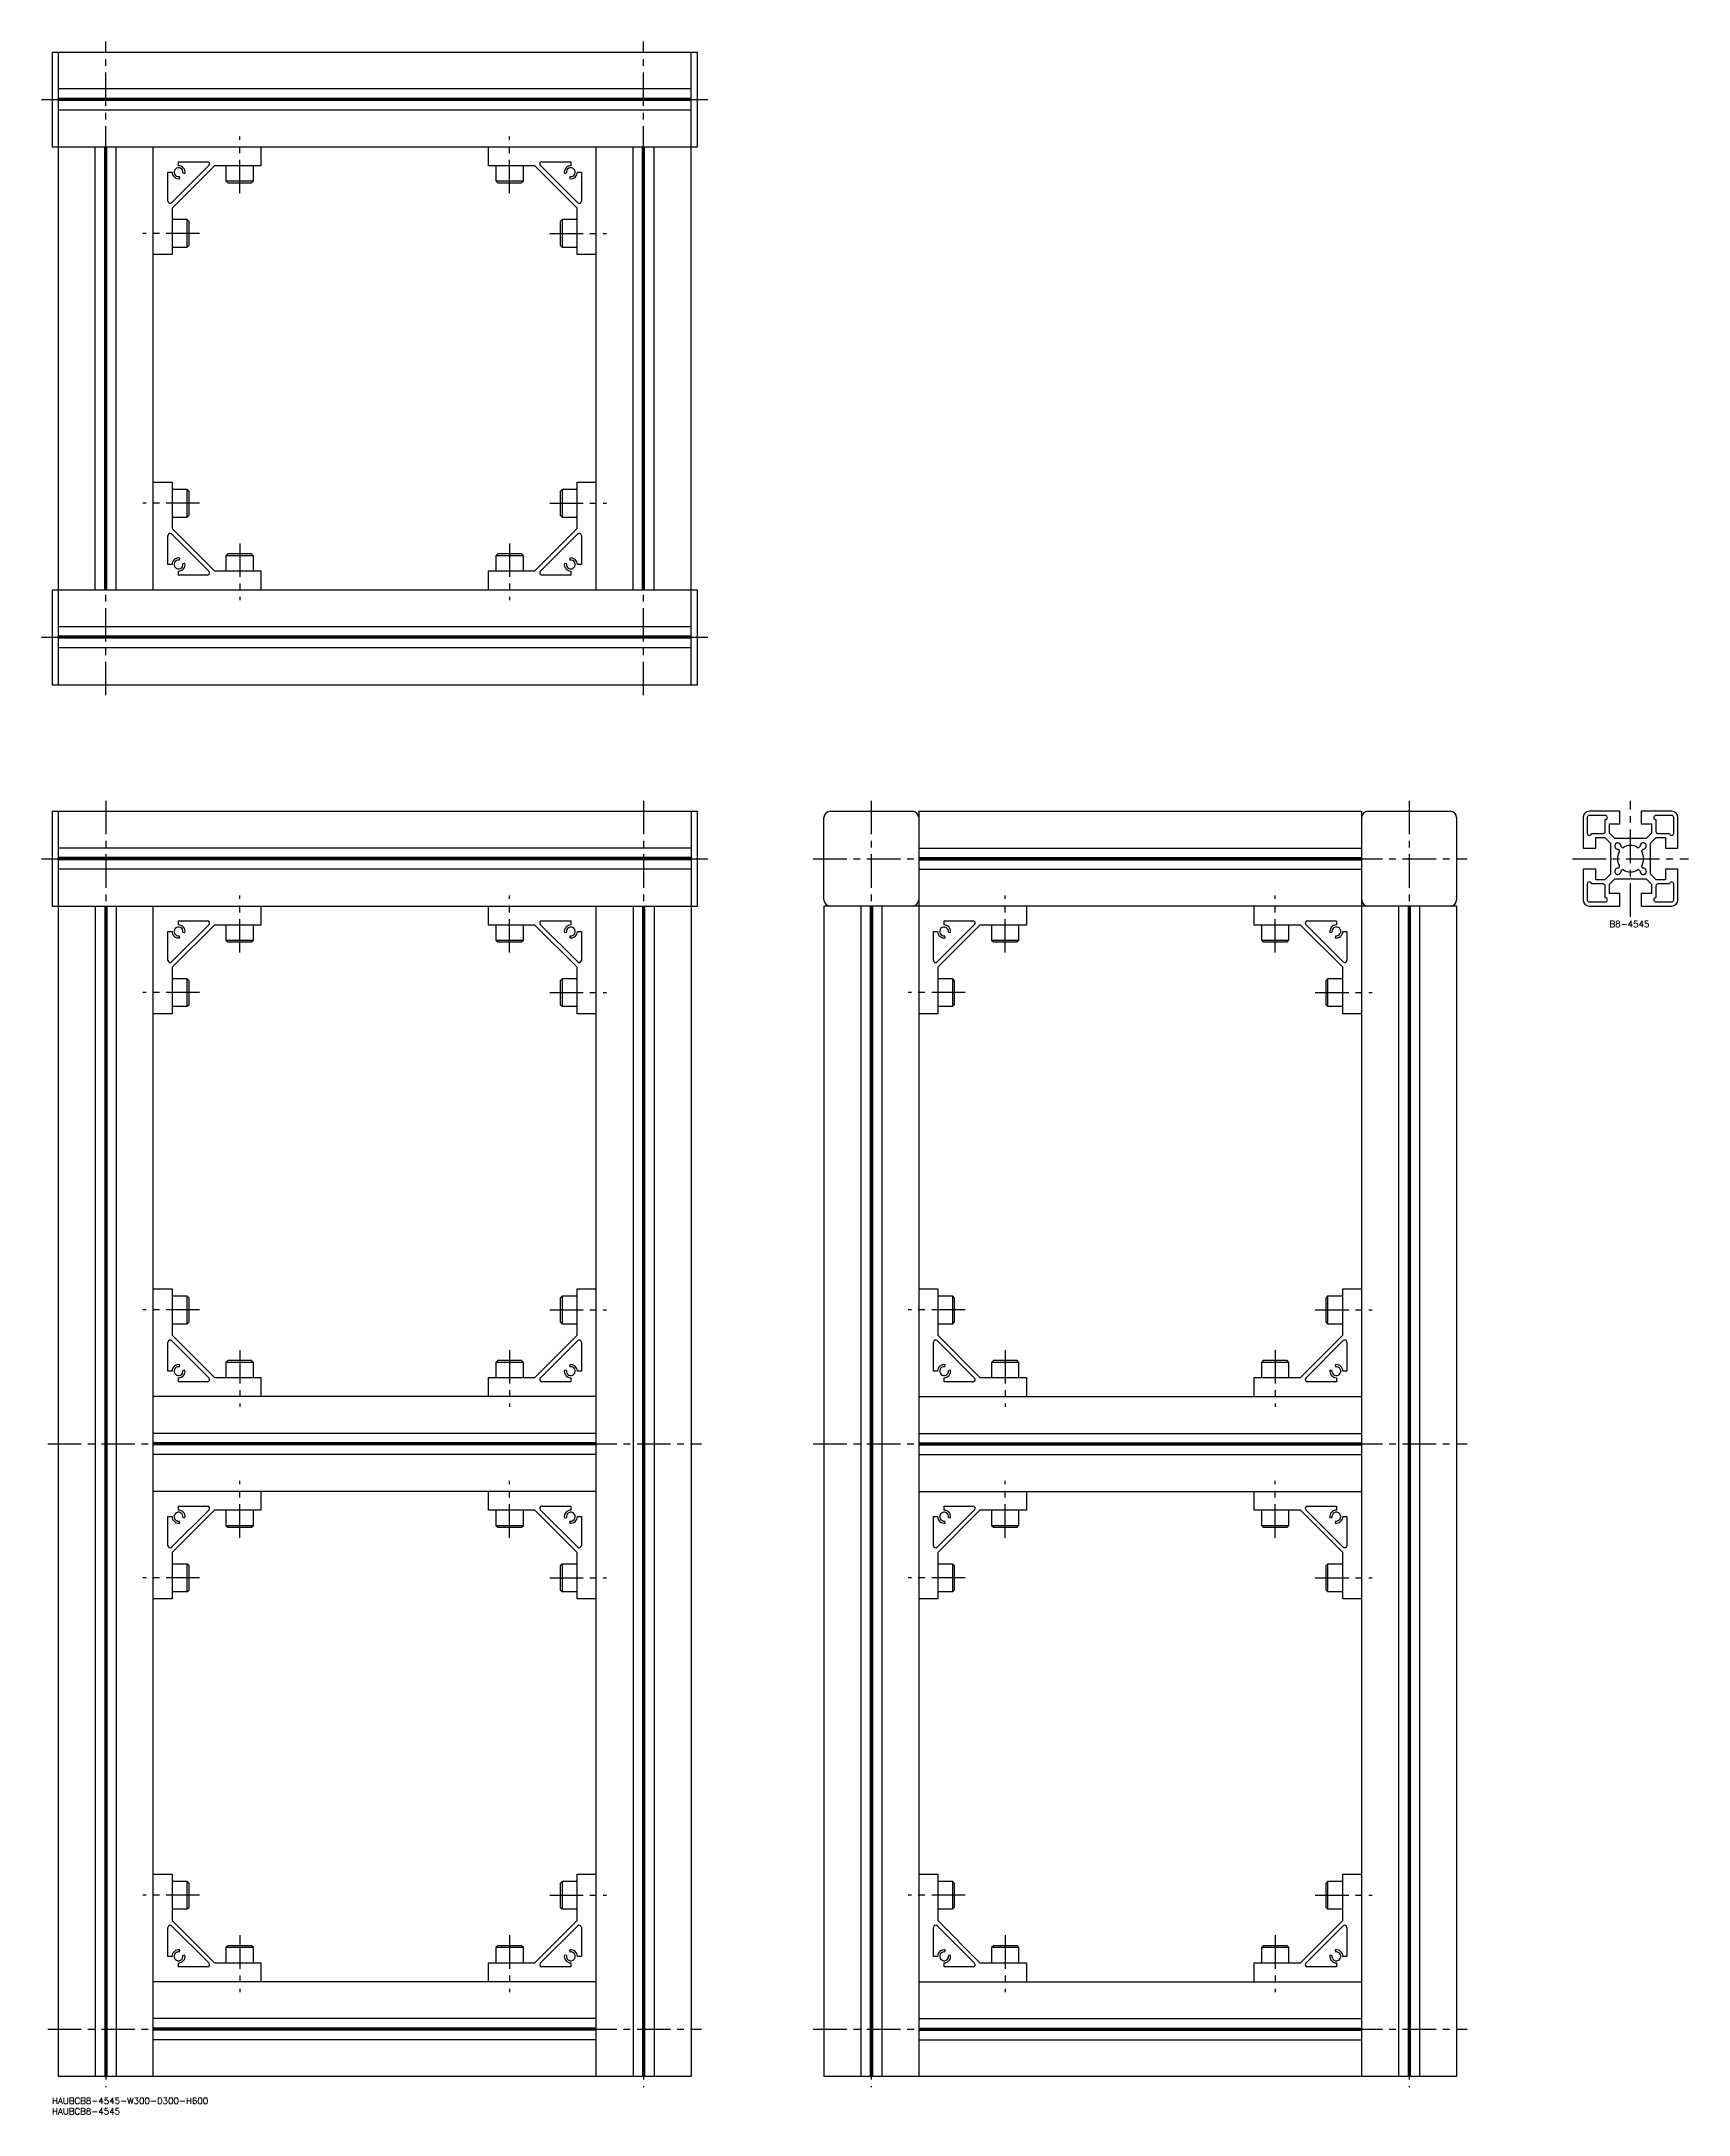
# Model space of a CAD drawing. Extents: x -5 to 776, y -8 to 975.
import ezdxf

# ---------------------------------------------------------------- set-up
doc = ezdxf.new("R2010")
doc.units = 0
doc.header["$LTSCALE"] = 0.5
doc.linetypes.add('CENTER', pattern=[50.8, 31.75, -6.35, 6.35, -6.35])
for name, color, linetype in [('MSM_CENTER', 1, 'CENTER'), ('MSM_CONTINUOUS', 7, 'CONTINUOUS'), ('MSM_PART_NUMBER', 7, 'CONTINUOUS')]:
    doc.layers.add(name, color=color, linetype=linetype)
doc.styles.get("Standard").update_dxf_attribs({"font": 'txt.shx', "height": 3, "bigfont": 'bigfont.shx'})

# ---------------------------------------------------------------- blocks, each defined once
blk = doc.blocks.new('*U8')
at = {"layer": 'MSM_PART_NUMBER'}
blk.add_text('HAUBCB8-4545-W300-D300-H600', height=3, dxfattribs=at).set_placement((0, -3))
blk = doc.blocks.new('*U9')
at = {"layer": 'MSM_PART_NUMBER'}
blk.add_text('HAUBCB8-4545', height=3, dxfattribs=at).set_placement((0, -8))
blk = doc.blocks.new('*U10')
at = {"layer": 'MSM_PART_NUMBER'}
blk.add_text('B8-4545', height=3, dxfattribs=at).set_placement((738.54, 554.97))

msp = doc.modelspace()

# ---------------------------------------------------------------- linework, layer by layer
at = {"layer": 'MSM_CENTER'}
for p, q in [((25.5, 665), (25.5, 975)), ((280.5, 665), (280.5, 975)), ((-5, 947.5), (311, 947.5)), ((89, 903), (89, 930)), ((217, 903), (217, 930)), ((70, 884), (43, 884)), ((236, 884), (263, 884)), ((70, 756), (43, 756)), ((236, 756), (263, 756)), ((89, 737), (89, 710)), ((217, 737), (217, 710)), ((-5, 692.5), (311, 692.5)), ((25.5, 615), (25.5, 5)), ((280.5, 615), (280.5, 5)), ((388.5, 615), (388.5, 5)), ((643.5, 615), (643.5, 5)), ((748.5, 560), (748.5, 615)), ((-5, 587.5), (311, 587.5)), ((361, 587.5), (671, 587.5)), ((721, 587.5), (776, 587.5)), ((89, 543), (89, 570)), ((217, 543), (217, 570)), ((452, 543), (452, 570)), ((580, 543), (580, 570)), ((70, 524), (43, 524)), ((236, 524), (263, 524)), ((433, 524), (406, 524)), ((599, 524), (626, 524)), ((70, 373.5), (43, 373.5)), ((236, 373.5), (263, 373.5)), ((433, 373.5), (406, 373.5)), ((599, 373.5), (626, 373.5)), ((89, 354.5), (89, 327.5)), ((217, 354.5), (217, 327.5)), ((452, 354.5), (452, 327.5)), ((580, 354.5), (580, 327.5)), ((-2, 310), (308, 310)), ((361, 310), (671, 310)), ((89, 265.5), (89, 292.5)), ((217, 265.5), (217, 292.5)), ((452, 265.5), (452, 292.5)), ((580, 265.5), (580, 292.5)), ((70, 246.5), (43, 246.5)), ((236, 246.5), (263, 246.5)), ((433, 246.5), (406, 246.5)), ((599, 246.5), (626, 246.5)), ((70, 96), (43, 96)), ((236, 96), (263, 96)), ((433, 96), (406, 96)), ((599, 96), (626, 96)), ((89, 77), (89, 50)), ((217, 77), (217, 50)), ((452, 77), (452, 50)), ((580, 77), (580, 50)), ((-2, 32.5), (308, 32.5)), ((361, 32.5), (671, 32.5))]:
    msp.add_line(p, q, dxfattribs=at)
at = {"layer": 'MSM_CONTINUOUS'}
for p, q in [((0, 970), (306, 970)), ((0, 970), (0, 925)), ((3, 970), (3, 670)), ((303, 670), (303, 970)), ((306, 925), (306, 970)), ((303, 952.5), (3, 952.5)), ((303, 948.02), (3, 948.02)), ((303, 947.5), (3, 947.5)), ((303, 946.98), (3, 946.98)), ((303, 942.5), (3, 942.5)), ((0, 925), (306, 925)), ((20.5, 715), (20.5, 925)), ((24.98, 715), (24.98, 925)), ((25.5, 715), (25.5, 925)), ((26.02, 715), (26.02, 925)), ((30.5, 715), (30.5, 925)), ((48, 715), (48, 925)), ((99, 925), (99, 916)), ((207, 916), (207, 925)), ((258, 715), (258, 925)), ((275.5, 715), (275.5, 925)), ((279.98, 715), (279.98, 925)), ((280.5, 715), (280.5, 925)), ((281.02, 715), (281.02, 925)), ((285.5, 715), (285.5, 925)), ((74.46, 916.29), (56.71, 898.54)), ((77, 916), (57, 896)), ((60, 918), (73.76, 918)), ((60, 916.1), (60, 918)), ((99, 916), (77, 916)), ((82.5, 916), (82.5, 908.87)), ((95.5, 908.87), (95.5, 916)), ((229, 916), (207, 916)), ((210.5, 916), (210.5, 908.87)), ((223.5, 908.87), (223.5, 916)), ((249, 896), (229, 916)), ((249.29, 898.54), (231.54, 916.29)), ((232.24, 918), (246, 918)), ((246, 918), (246, 916.1)), ((55, 913), (56.9, 913)), ((55, 899.24), (55, 913)), ((60.54, 909.95), (60.36, 910.93)), ((62.07, 912.64), (63.05, 912.46)), ((82.5, 908.87), (83.37, 908)), ((82.5, 908.87), (95.5, 908.87)), ((83.37, 908), (94.63, 908)), ((94.63, 908), (95.5, 908.87)), ((210.5, 908.87), (211.37, 908)), ((210.5, 908.87), (223.5, 908.87)), ((211.37, 908), (222.63, 908)), ((222.63, 908), (223.5, 908.87)), ((242.95, 912.46), (243.93, 912.64)), ((245.64, 910.93), (245.46, 909.95)), ((249.1, 913), (251, 913)), ((251, 913), (251, 899.24)), ((57, 896), (57, 874)), ((249, 874), (249, 896)), ((64.13, 890.5), (57, 890.5)), ((65, 889.63), (64.13, 890.5)), ((64.13, 877.5), (64.13, 890.5)), ((65, 878.37), (65, 889.63)), ((241.87, 890.5), (241, 889.63)), ((241, 889.63), (241, 878.37)), ((249, 890.5), (241.87, 890.5)), ((241.87, 890.5), (241.87, 877.5)), ((57, 877.5), (64.13, 877.5)), ((64.13, 877.5), (65, 878.37)), ((241, 878.37), (241.87, 877.5)), ((241.87, 877.5), (249, 877.5)), ((57, 874), (48, 874)), ((258, 874), (249, 874)), ((48, 766), (57, 766)), ((57, 766), (57, 744)), ((64.13, 762.5), (57, 762.5)), ((65, 761.63), (64.13, 762.5)), ((64.13, 749.5), (64.13, 762.5)), ((65, 750.37), (65, 761.63)), ((241.87, 762.5), (241, 761.63)), ((241, 761.63), (241, 750.37)), ((249, 762.5), (241.87, 762.5)), ((241.87, 762.5), (241.87, 749.5)), ((249, 744), (249, 766)), ((249, 766), (258, 766)), ((57, 749.5), (64.13, 749.5)), ((64.13, 749.5), (65, 750.37)), ((241, 750.37), (241.87, 749.5)), ((241.87, 749.5), (249, 749.5)), ((55, 727), (55, 740.76)), ((56.71, 741.46), (74.46, 723.71)), ((57, 744), (77, 724)), ((229, 724), (249, 744)), ((231.54, 723.71), (249.29, 741.46)), ((251, 740.76), (251, 727)), ((60.36, 729.07), (60.54, 730.05)), ((63.05, 727.54), (62.07, 727.36)), ((83.37, 732), (82.5, 731.13)), ((82.5, 731.13), (82.5, 724)), ((95.5, 731.13), (82.5, 731.13)), ((94.63, 732), (83.37, 732)), ((95.5, 731.13), (94.63, 732)), ((95.5, 724), (95.5, 731.13)), ((211.37, 732), (210.5, 731.13)), ((210.5, 731.13), (210.5, 724)), ((223.5, 731.13), (210.5, 731.13)), ((222.63, 732), (211.37, 732)), ((223.5, 731.13), (222.63, 732)), ((223.5, 724), (223.5, 731.13)), ((243.93, 727.36), (242.95, 727.54)), ((245.46, 730.05), (245.64, 729.07)), ((56.9, 727), (55, 727)), ((60, 722), (60, 723.9)), ((73.76, 722), (60, 722)), ((77, 724), (99, 724)), ((99, 724), (99, 715)), ((207, 724), (229, 724)), ((207, 715), (207, 724)), ((246, 722), (232.24, 722)), ((246, 723.9), (246, 722)), ((251, 727), (249.1, 727)), ((0, 715), (0, 670)), ((0, 715), (306, 715)), ((306, 670), (306, 715)), ((303, 697.5), (3, 697.5)), ((303, 693.02), (3, 693.02)), ((303, 692.5), (3, 692.5)), ((303, 691.98), (3, 691.98)), ((303, 687.5), (3, 687.5)), ((0, 670), (306, 670)), ((0, 610), (306, 610)), ((0, 610), (0, 565)), ((3, 610), (3, 10)), ((303, 610), (303, 10)), ((306, 565), (306, 610)), ((369, 610), (408, 610)), ((411, 610), (411, 10)), ((411, 610), (621, 610)), ((621, 610), (621, 10)), ((624, 610), (663, 610)), ((743.5, 610), (729, 610)), ((743.5, 604), (743.5, 610)), ((768, 610), (753.5, 610)), ((753.5, 610), (753.5, 604)), ((366, 568), (366, 607)), ((666, 607), (666, 568)), ((726, 607), (726, 592.5)), ((728, 607), (728, 599.5)), ((736.5, 608), (729, 608)), ((736.5, 600.5), (736.5, 606)), ((738.5, 599.62), (738.5, 604)), ((738.5, 604), (743.5, 604)), ((753.5, 604), (758.5, 604)), ((758.5, 604), (758.5, 599.62)), ((768, 608), (760.5, 608)), ((760.5, 606), (760.5, 600.5)), ((769, 599.5), (769, 607)), ((771, 592.5), (771, 607)), ((303, 592.5), (3, 592.5)), ((411, 592.5), (621, 592.5)), ((726, 592.5), (732, 592.5)), ((730, 599.5), (735.5, 599.5)), ((732, 592.5), (732, 597.5)), ((732, 597.5), (736.38, 597.5)), ((736.38, 597.5), (739, 594.88)), ((741.12, 597), (738.5, 599.62)), ((739, 594.88), (739, 588.02)), ((747.98, 597), (741.12, 597)), ((742.58, 592), (743.14, 591.45)), ((744.55, 592.86), (744, 593.42)), ((748.5, 596.7), (747.98, 597)), ((749.02, 597), (748.5, 596.7)), ((755.88, 597), (749.02, 597)), ((753, 593.42), (752.45, 592.86)), ((753.86, 591.45), (754.42, 592)), ((758.5, 599.62), (755.88, 597)), ((758, 594.88), (760.62, 597.5)), ((758, 588.02), (758, 594.88)), ((760.62, 597.5), (765, 597.5)), ((761.5, 599.5), (767, 599.5)), ((765, 597.5), (765, 592.5)), ((765, 592.5), (771, 592.5)), ((303, 588.02), (3, 588.02)), ((303, 587.5), (3, 587.5)), ((303, 586.98), (3, 586.98)), ((303, 582.5), (3, 582.5)), ((411, 588.02), (621, 588.02)), ((411, 587.5), (621, 587.5)), ((411, 586.98), (621, 586.98)), ((411, 582.5), (621, 582.5)), ((732, 582.5), (726, 582.5)), ((726, 582.5), (726, 568)), ((732, 577.5), (732, 582.5)), ((739, 580.12), (736.38, 577.5)), ((739, 588.02), (739.3, 587.5)), ((739.3, 587.5), (739, 586.98)), ((739, 586.98), (739, 580.12)), ((743.14, 583.55), (742.58, 583)), ((744, 581.58), (744.55, 582.14)), ((752.45, 582.14), (753, 581.58)), ((754.42, 583), (753.86, 583.55)), ((757.7, 587.5), (758, 588.02)), ((758, 586.98), (757.7, 587.5)), ((758, 580.12), (758, 586.98)), ((760.62, 577.5), (758, 580.12)), ((771, 582.5), (765, 582.5)), ((765, 582.5), (765, 577.5)), ((771, 568), (771, 582.5)), ((728, 575.5), (728, 568)), ((735.5, 575.5), (730, 575.5)), ((736.38, 577.5), (732, 577.5)), ((736.5, 569), (736.5, 574.5)), ((738.5, 575.38), (741.12, 578)), ((738.5, 571), (738.5, 575.38)), ((743.5, 571), (738.5, 571)), ((741.12, 578), (747.98, 578)), ((743.5, 565), (743.5, 571)), ((747.98, 578), (748.5, 578.3)), ((748.5, 578.3), (749.02, 578)), ((749.02, 578), (755.88, 578)), ((758.5, 571), (753.5, 571)), ((753.5, 571), (753.5, 565)), ((755.88, 578), (758.5, 575.38)), ((758.5, 575.38), (758.5, 571)), ((760.5, 574.5), (760.5, 569)), ((765, 577.5), (760.62, 577.5)), ((767, 575.5), (761.5, 575.5)), ((769, 568), (769, 575.5)), ((0, 565), (306, 565)), ((20.5, 565), (20.5, 10)), ((24.98, 565), (24.98, 10)), ((25.5, 565), (25.5, 10)), ((26.02, 565), (26.02, 10)), ((30.5, 565), (30.5, 10)), ((48, 10), (48, 565)), ((99, 565), (99, 556)), ((207, 556), (207, 565)), ((258, 10), (258, 565)), ((275.5, 565), (275.5, 10)), ((279.98, 565), (279.98, 10)), ((280.5, 565), (280.5, 10)), ((281.02, 565), (281.02, 10)), ((285.5, 565), (285.5, 10)), ((666, 565), (366, 565)), ((366, 565), (366, 10)), ((383.5, 565), (383.5, 10)), ((387.98, 565), (387.98, 10)), ((388.5, 565), (388.5, 10)), ((389.02, 565), (389.02, 10)), ((393.5, 565), (393.5, 10)), ((462, 565), (462, 556)), ((570, 556), (570, 565)), ((638.5, 565), (638.5, 10)), ((642.98, 565), (642.98, 10)), ((643.5, 565), (643.5, 10)), ((644.02, 565), (644.02, 10)), ((648.5, 565), (648.5, 10)), ((666, 565), (666, 10)), ((729, 567), (736.5, 567)), ((729, 565), (743.5, 565)), ((753.5, 565), (768, 565)), ((760.5, 567), (768, 567)), ((55, 539.24), (55, 553)), ((55, 553), (56.9, 553)), ((74.46, 556.29), (56.71, 538.54)), ((77, 556), (57, 536)), ((60, 558), (73.76, 558)), ((60, 556.1), (60, 558)), ((60.54, 549.95), (60.36, 550.93)), ((62.07, 552.64), (63.05, 552.46)), ((99, 556), (77, 556)), ((82.5, 556), (82.5, 548.87)), ((95.5, 548.87), (95.5, 556)), ((229, 556), (207, 556)), ((210.5, 556), (210.5, 548.87)), ((223.5, 548.87), (223.5, 556)), ((249, 536), (229, 556)), ((249.29, 538.54), (231.54, 556.29)), ((232.24, 558), (246, 558)), ((242.95, 552.46), (243.93, 552.64)), ((245.64, 550.93), (245.46, 549.95)), ((246, 558), (246, 556.1)), ((249.1, 553), (251, 553)), ((251, 553), (251, 539.24)), ((418, 553), (419.9, 553)), ((418, 539.24), (418, 553)), ((437.46, 556.29), (419.71, 538.54)), ((440, 556), (420, 536)), ((423, 558), (436.76, 558)), ((423, 556.1), (423, 558)), ((423.54, 549.95), (423.36, 550.93)), ((425.07, 552.64), (426.05, 552.46)), ((462, 556), (440, 556)), ((445.5, 556), (445.5, 548.87)), ((458.5, 548.87), (458.5, 556)), ((592, 556), (570, 556)), ((573.5, 556), (573.5, 548.87)), ((586.5, 548.87), (586.5, 556)), ((612, 536), (592, 556)), ((612.29, 538.54), (594.54, 556.29)), ((595.24, 558), (609, 558)), ((605.95, 552.46), (606.93, 552.64)), ((608.64, 550.93), (608.46, 549.95)), ((609, 558), (609, 556.1)), ((612.1, 553), (614, 553)), ((614, 553), (614, 539.24)), ((82.5, 548.87), (83.37, 548)), ((82.5, 548.87), (95.5, 548.87)), ((83.37, 548), (94.63, 548)), ((94.63, 548), (95.5, 548.87)), ((210.5, 548.87), (211.37, 548)), ((210.5, 548.87), (223.5, 548.87)), ((211.37, 548), (222.63, 548)), ((222.63, 548), (223.5, 548.87)), ((445.5, 548.87), (458.5, 548.87)), ((445.5, 548.87), (446.37, 548)), ((446.37, 548), (457.63, 548)), ((457.63, 548), (458.5, 548.87)), ((573.5, 548.87), (574.37, 548)), ((573.5, 548.87), (586.5, 548.87)), ((574.37, 548), (585.63, 548)), ((585.63, 548), (586.5, 548.87)), ((57, 536), (57, 514)), ((249, 514), (249, 536)), ((420, 536), (420, 514)), ((612, 514), (612, 536)), ((64.13, 530.5), (57, 530.5)), ((65, 529.63), (64.13, 530.5)), ((64.13, 517.5), (64.13, 530.5)), ((65, 518.37), (65, 529.63)), ((241.87, 530.5), (241, 529.63)), ((241, 529.63), (241, 518.37)), ((249, 530.5), (241.87, 530.5)), ((241.87, 530.5), (241.87, 517.5)), ((427.13, 530.5), (420, 530.5)), ((427.13, 517.5), (427.13, 530.5)), ((428, 529.63), (427.13, 530.5)), ((428, 518.37), (428, 529.63)), ((604.87, 530.5), (604, 529.63)), ((604, 529.63), (604, 518.37)), ((612, 530.5), (604.87, 530.5)), ((604.87, 530.5), (604.87, 517.5)), ((57, 514), (48, 514)), ((57, 517.5), (64.13, 517.5)), ((64.13, 517.5), (65, 518.37)), ((241, 518.37), (241.87, 517.5)), ((241.87, 517.5), (249, 517.5)), ((258, 514), (249, 514)), ((420, 514), (411, 514)), ((420, 517.5), (427.13, 517.5)), ((427.13, 517.5), (428, 518.37)), ((604, 518.37), (604.87, 517.5)), ((604.87, 517.5), (612, 517.5)), ((621, 514), (612, 514)), ((48, 383.5), (57, 383.5)), ((57, 383.5), (57, 361.5)), ((249, 361.5), (249, 383.5)), ((249, 383.5), (258, 383.5)), ((411, 383.5), (420, 383.5)), ((420, 383.5), (420, 361.5)), ((612, 361.5), (612, 383.5)), ((612, 383.5), (621, 383.5)), ((64.13, 380), (57, 380)), ((65, 379.13), (64.13, 380)), ((64.13, 367), (64.13, 380)), ((65, 367.87), (65, 379.13)), ((241.87, 380), (241, 379.13)), ((241, 379.13), (241, 367.87)), ((249, 380), (241.87, 380)), ((241.87, 380), (241.87, 367)), ((427.13, 380), (420, 380)), ((428, 379.13), (427.13, 380)), ((427.13, 367), (427.13, 380)), ((428, 367.87), (428, 379.13)), ((604.87, 380), (604, 379.13)), ((604, 379.13), (604, 367.87)), ((612, 380), (604.87, 380)), ((604.87, 380), (604.87, 367)), ((57, 367), (64.13, 367)), ((64.13, 367), (65, 367.87)), ((241, 367.87), (241.87, 367)), ((241.87, 367), (249, 367)), ((420, 367), (427.13, 367)), ((427.13, 367), (428, 367.87)), ((604, 367.87), (604.87, 367)), ((604.87, 367), (612, 367)), ((55, 344.5), (55, 358.26)), ((56.71, 358.96), (74.46, 341.21)), ((57, 361.5), (77, 341.5)), ((229, 341.5), (249, 361.5)), ((231.54, 341.21), (249.29, 358.96)), ((251, 358.26), (251, 344.5)), ((418, 344.5), (418, 358.26)), ((419.71, 358.96), (437.46, 341.21)), ((420, 361.5), (440, 341.5)), ((592, 341.5), (612, 361.5)), ((594.54, 341.21), (612.29, 358.96)), ((614, 358.26), (614, 344.5)), ((56.9, 344.5), (55, 344.5)), ((60.36, 346.57), (60.54, 347.55)), ((63.05, 345.04), (62.07, 344.86)), ((83.37, 349.5), (82.5, 348.63)), ((82.5, 348.63), (82.5, 341.5)), ((95.5, 348.63), (82.5, 348.63)), ((94.63, 349.5), (83.37, 349.5)), ((95.5, 348.63), (94.63, 349.5)), ((95.5, 341.5), (95.5, 348.63)), ((211.37, 349.5), (210.5, 348.63)), ((210.5, 348.63), (210.5, 341.5)), ((223.5, 348.63), (210.5, 348.63)), ((222.63, 349.5), (211.37, 349.5)), ((223.5, 348.63), (222.63, 349.5)), ((223.5, 341.5), (223.5, 348.63)), ((243.93, 344.86), (242.95, 345.04)), ((245.46, 347.55), (245.64, 346.57)), ((251, 344.5), (249.1, 344.5)), ((419.9, 344.5), (418, 344.5)), ((423.36, 346.57), (423.54, 347.55)), ((426.05, 345.04), (425.07, 344.86)), ((446.37, 349.5), (445.5, 348.63)), ((445.5, 348.63), (445.5, 341.5)), ((458.5, 348.63), (445.5, 348.63)), ((457.63, 349.5), (446.37, 349.5)), ((458.5, 348.63), (457.63, 349.5)), ((458.5, 341.5), (458.5, 348.63)), ((574.37, 349.5), (573.5, 348.63)), ((573.5, 348.63), (573.5, 341.5)), ((586.5, 348.63), (573.5, 348.63)), ((585.63, 349.5), (574.37, 349.5)), ((586.5, 348.63), (585.63, 349.5)), ((586.5, 341.5), (586.5, 348.63)), ((606.93, 344.86), (605.95, 345.04)), ((608.46, 347.55), (608.64, 346.57)), ((614, 344.5), (612.1, 344.5)), ((60, 339.5), (60, 341.4)), ((73.76, 339.5), (60, 339.5)), ((77, 341.5), (99, 341.5)), ((99, 341.5), (99, 332.5)), ((207, 341.5), (229, 341.5)), ((207, 332.5), (207, 341.5)), ((246, 339.5), (232.24, 339.5)), ((246, 341.4), (246, 339.5)), ((423, 339.5), (423, 341.4)), ((436.76, 339.5), (423, 339.5)), ((440, 341.5), (462, 341.5)), ((462, 341.5), (462, 332.5)), ((570, 341.5), (592, 341.5)), ((570, 332.5), (570, 341.5)), ((609, 339.5), (595.24, 339.5)), ((609, 341.4), (609, 339.5)), ((258, 332.5), (48, 332.5)), ((411, 332.5), (621, 332.5)), ((258, 315), (48, 315)), ((411, 315), (621, 315)), ((258, 310.52), (48, 310.52)), ((258, 310), (48, 310)), ((258, 309.48), (48, 309.48)), ((258, 305), (48, 305)), ((411, 310.52), (621, 310.52)), ((411, 310), (621, 310)), ((411, 309.48), (621, 309.48)), ((411, 305), (621, 305)), ((258, 287.5), (48, 287.5)), ((99, 287.5), (99, 278.5)), ((207, 278.5), (207, 287.5)), ((411, 287.5), (621, 287.5)), ((462, 287.5), (462, 278.5)), ((570, 278.5), (570, 287.5)), ((55, 275.5), (56.9, 275.5)), ((55, 261.74), (55, 275.5)), ((74.46, 278.79), (56.71, 261.04)), ((77, 278.5), (57, 258.5)), ((60, 280.5), (73.76, 280.5)), ((60, 278.6), (60, 280.5)), ((99, 278.5), (77, 278.5)), ((82.5, 278.5), (82.5, 271.37)), ((95.5, 271.37), (95.5, 278.5)), ((229, 278.5), (207, 278.5)), ((210.5, 278.5), (210.5, 271.37)), ((223.5, 271.37), (223.5, 278.5)), ((249, 258.5), (229, 278.5)), ((249.29, 261.04), (231.54, 278.79)), ((232.24, 280.5), (246, 280.5)), ((246, 280.5), (246, 278.6)), ((249.1, 275.5), (251, 275.5)), ((251, 275.5), (251, 261.74)), ((418, 261.74), (418, 275.5)), ((418, 275.5), (419.9, 275.5)), ((437.46, 278.79), (419.71, 261.04)), ((440, 278.5), (420, 258.5)), ((423, 280.5), (436.76, 280.5)), ((423, 278.6), (423, 280.5)), ((462, 278.5), (440, 278.5)), ((445.5, 278.5), (445.5, 271.37)), ((458.5, 271.37), (458.5, 278.5)), ((592, 278.5), (570, 278.5)), ((573.5, 278.5), (573.5, 271.37)), ((586.5, 271.37), (586.5, 278.5)), ((612, 258.5), (592, 278.5)), ((612.29, 261.04), (594.54, 278.79)), ((595.24, 280.5), (609, 280.5)), ((609, 280.5), (609, 278.6)), ((612.1, 275.5), (614, 275.5)), ((614, 275.5), (614, 261.74)), ((60.54, 272.45), (60.36, 273.43)), ((62.07, 275.14), (63.05, 274.96)), ((82.5, 271.37), (83.37, 270.5)), ((82.5, 271.37), (95.5, 271.37)), ((83.37, 270.5), (94.63, 270.5)), ((94.63, 270.5), (95.5, 271.37)), ((210.5, 271.37), (211.37, 270.5)), ((210.5, 271.37), (223.5, 271.37)), ((211.37, 270.5), (222.63, 270.5)), ((222.63, 270.5), (223.5, 271.37)), ((242.95, 274.96), (243.93, 275.14)), ((245.64, 273.43), (245.46, 272.45)), ((423.54, 272.45), (423.36, 273.43)), ((425.07, 275.14), (426.05, 274.96)), ((445.5, 271.37), (446.37, 270.5)), ((445.5, 271.37), (458.5, 271.37)), ((446.37, 270.5), (457.63, 270.5)), ((457.63, 270.5), (458.5, 271.37)), ((573.5, 271.37), (586.5, 271.37)), ((573.5, 271.37), (574.37, 270.5)), ((574.37, 270.5), (585.63, 270.5)), ((585.63, 270.5), (586.5, 271.37)), ((605.95, 274.96), (606.93, 275.14)), ((608.64, 273.43), (608.46, 272.45)), ((57, 258.5), (57, 236.5)), ((249, 236.5), (249, 258.5)), ((420, 258.5), (420, 236.5)), ((612, 236.5), (612, 258.5)), ((64.13, 253), (57, 253)), ((64.13, 240), (64.13, 253)), ((65, 252.13), (64.13, 253)), ((65, 240.87), (65, 252.13)), ((241.87, 253), (241, 252.13)), ((241, 252.13), (241, 240.87)), ((249, 253), (241.87, 253)), ((241.87, 253), (241.87, 240)), ((427.13, 253), (420, 253)), ((428, 252.13), (427.13, 253)), ((427.13, 240), (427.13, 253)), ((428, 240.87), (428, 252.13)), ((604.87, 253), (604, 252.13)), ((604, 252.13), (604, 240.87)), ((612, 253), (604.87, 253)), ((604.87, 253), (604.87, 240)), ((57, 236.5), (48, 236.5)), ((57, 240), (64.13, 240)), ((64.13, 240), (65, 240.87)), ((241, 240.87), (241.87, 240)), ((241.87, 240), (249, 240)), ((258, 236.5), (249, 236.5)), ((420, 236.5), (411, 236.5)), ((420, 240), (427.13, 240)), ((427.13, 240), (428, 240.87)), ((604, 240.87), (604.87, 240)), ((604.87, 240), (612, 240)), ((621, 236.5), (612, 236.5)), ((48, 106), (57, 106)), ((57, 106), (57, 84)), ((64.13, 102.5), (57, 102.5)), ((65, 101.63), (64.13, 102.5)), ((64.13, 89.5), (64.13, 102.5)), ((65, 90.37), (65, 101.63)), ((241.87, 102.5), (241, 101.63)), ((241, 101.63), (241, 90.37)), ((249, 102.5), (241.87, 102.5)), ((241.87, 102.5), (241.87, 89.5)), ((249, 84), (249, 106)), ((249, 106), (258, 106)), ((411, 106), (420, 106)), ((420, 106), (420, 84)), ((427.13, 102.5), (420, 102.5)), ((428, 101.63), (427.13, 102.5)), ((427.13, 89.5), (427.13, 102.5)), ((428, 90.37), (428, 101.63)), ((604.87, 102.5), (604, 101.63)), ((604, 101.63), (604, 90.37)), ((612, 102.5), (604.87, 102.5)), ((604.87, 102.5), (604.87, 89.5)), ((612, 84), (612, 106)), ((612, 106), (621, 106)), ((57, 89.5), (64.13, 89.5)), ((64.13, 89.5), (65, 90.37)), ((241, 90.37), (241.87, 89.5)), ((241.87, 89.5), (249, 89.5)), ((420, 89.5), (427.13, 89.5)), ((427.13, 89.5), (428, 90.37)), ((604, 90.37), (604.87, 89.5)), ((604.87, 89.5), (612, 89.5)), ((55, 67), (55, 80.76)), ((56.71, 81.46), (74.46, 63.71)), ((57, 84), (77, 64)), ((229, 64), (249, 84)), ((231.54, 63.71), (249.29, 81.46)), ((251, 80.76), (251, 67)), ((418, 67), (418, 80.76)), ((419.71, 81.46), (437.46, 63.71)), ((420, 84), (440, 64)), ((592, 64), (612, 84)), ((594.54, 63.71), (612.29, 81.46)), ((614, 80.76), (614, 67)), ((60.36, 69.07), (60.54, 70.05)), ((83.37, 72), (82.5, 71.13)), ((82.5, 71.13), (82.5, 64)), ((95.5, 71.13), (82.5, 71.13)), ((94.63, 72), (83.37, 72)), ((95.5, 71.13), (94.63, 72)), ((95.5, 64), (95.5, 71.13)), ((211.37, 72), (210.5, 71.13)), ((210.5, 71.13), (210.5, 64)), ((223.5, 71.13), (210.5, 71.13)), ((222.63, 72), (211.37, 72)), ((223.5, 71.13), (222.63, 72)), ((223.5, 64), (223.5, 71.13)), ((245.46, 70.05), (245.64, 69.07)), ((423.36, 69.07), (423.54, 70.05)), ((446.37, 72), (445.5, 71.13)), ((445.5, 71.13), (445.5, 64)), ((458.5, 71.13), (445.5, 71.13)), ((457.63, 72), (446.37, 72)), ((458.5, 71.13), (457.63, 72)), ((458.5, 64), (458.5, 71.13)), ((574.37, 72), (573.5, 71.13)), ((573.5, 71.13), (573.5, 64)), ((586.5, 71.13), (573.5, 71.13)), ((585.63, 72), (574.37, 72)), ((586.5, 71.13), (585.63, 72)), ((586.5, 64), (586.5, 71.13)), ((608.46, 70.05), (608.64, 69.07)), ((56.9, 67), (55, 67)), ((60, 62), (60, 63.9)), ((73.76, 62), (60, 62)), ((63.05, 67.54), (62.07, 67.36)), ((77, 64), (99, 64)), ((99, 64), (99, 55)), ((207, 64), (229, 64)), ((207, 55), (207, 64)), ((246, 62), (232.24, 62)), ((243.93, 67.36), (242.95, 67.54)), ((246, 63.9), (246, 62)), ((251, 67), (249.1, 67)), ((419.9, 67), (418, 67)), ((423, 62), (423, 63.9)), ((436.76, 62), (423, 62)), ((426.05, 67.54), (425.07, 67.36)), ((440, 64), (462, 64)), ((462, 64), (462, 55)), ((570, 64), (592, 64)), ((570, 55), (570, 64)), ((609, 62), (595.24, 62)), ((606.93, 67.36), (605.95, 67.54)), ((609, 63.9), (609, 62)), ((614, 67), (612.1, 67)), ((258, 55), (48, 55)), ((411, 55), (621, 55)), ((258, 37.5), (48, 37.5)), ((258, 33.02), (48, 33.02)), ((258, 32.5), (48, 32.5)), ((258, 31.98), (48, 31.98)), ((411, 37.5), (621, 37.5)), ((411, 33.02), (621, 33.02)), ((411, 32.5), (621, 32.5)), ((411, 31.98), (621, 31.98)), ((258, 27.5), (48, 27.5)), ((411, 27.5), (621, 27.5)), ((303, 10), (3, 10)), ((666, 10), (366, 10))]:
    msp.add_line(p, q, dxfattribs=at)
for centre, radius, start, end in [((60, 913), 2.1, 350, 280), ((60, 913), 3.1, 350, 90), ((73.76, 917), 1, 315, 90), ((232.24, 917), 1, 90, 225), ((246, 913), 3.1, 90, 190), ((246, 913), 2.1, 260, 190), ((60, 913), 3.1, 180, 280), ((246, 913), 3.1, 260, 0), ((56, 899.24), 1, 180, 315), ((250, 899.24), 1, 225, 0), ((56, 740.76), 1, 45, 180), ((250, 740.76), 1, 0, 135), ((60, 727), 3.1, 80, 180), ((60, 727), 2.1, 80, 10), ((60, 727), 3.1, 270, 10), ((246, 727), 3.1, 170, 270), ((246, 727), 2.1, 170, 100), ((246, 727), 3.1, 0, 100), ((73.76, 723), 1, 270, 45), ((232.24, 723), 1, 135, 270), ((369, 607), 3, 90, 180), ((408, 607), 3, 0, 90), ((624, 607), 3, 90, 180), ((663, 607), 3, 0, 90), ((729, 607), 3, 90, 180), ((768, 607), 3, 0, 90), ((729, 607), 1, 90, 180), ((735.5, 600.5), 1, 270, 0), ((736.5, 607), 1, 270, 90), ((760.5, 607), 1, 90, 270), ((761.5, 600.5), 1, 180, 270), ((768, 607), 1, 0, 90), ((729, 599.5), 1, 180, 0), ((742.5, 593.5), 1.5, 356.81031, 273.18969), ((748.5, 587.5), 6.25, 147.83959, 212.16041), ((742.79, 591.09), 0.5, 327.83958, 45), ((744.91, 593.21), 0.5, 225, 302.16041), ((748.5, 587.5), 6.25, 57.83959, 122.16041), ((752.09, 593.21), 0.5, 237.83958, 315), ((754.5, 593.5), 1.5, 266.81031, 183.18969), ((754.21, 591.09), 0.5, 135, 212.16041), ((748.5, 587.5), 6.25, 327.83959, 32.16041), ((768, 599.5), 1, 180, 0), ((742.5, 581.5), 1.5, 86.81031, 3.18969), ((742.79, 583.91), 0.5, 315, 32.16041), ((744.91, 581.79), 0.5, 57.83958, 135), ((748.5, 587.5), 6.25, 237.83959, 302.16041), ((752.09, 581.79), 0.5, 45, 122.1604), ((754.5, 581.5), 1.5, 176.81031, 93.18969), ((754.21, 583.91), 0.5, 147.83959, 225), ((729, 575.5), 1, 0, 180), ((735.5, 574.5), 1, 0, 90), ((761.5, 574.5), 1, 90, 180), ((768, 575.5), 1, 0, 180), ((369, 568), 3, 180, 270), ((408, 568), 3, 270, 0), ((624, 568), 3, 180, 270), ((663, 568), 3, 270, 0), ((729, 568), 3, 180, 270), ((729, 568), 1, 180, 270), ((736.5, 568), 1, 270, 90), ((760.5, 568), 1, 90, 270), ((768, 568), 1, 270, 0), ((768, 568), 3, 270, 0), ((60, 553), 3.1, 180, 280), ((60, 553), 2.1, 350, 280), ((60, 553), 3.1, 350, 90), ((73.76, 557), 1, 315, 90), ((232.24, 557), 1, 90, 225), ((246, 553), 3.1, 90, 190), ((246, 553), 2.1, 260, 190), ((246, 553), 3.1, 260, 0), ((423, 553), 3.1, 180, 280), ((423, 553), 2.1, 350, 280), ((423, 553), 3.1, 350, 90), ((436.76, 557), 1, 315, 90), ((595.24, 557), 1, 90, 225), ((609, 553), 3.1, 90, 190), ((609, 553), 2.1, 260, 190), ((609, 553), 3.1, 260, 0), ((56, 539.24), 1, 180, 315), ((250, 539.24), 1, 225, 0), ((419, 539.24), 1, 180, 315), ((613, 539.24), 1, 225, 0), ((56, 358.26), 1, 45, 180), ((250, 358.26), 1, 0, 135), ((419, 358.26), 1, 45, 180), ((613, 358.26), 1, 0, 135), ((60, 344.5), 3.1, 80, 180), ((60, 344.5), 2.1, 80, 10), ((60, 344.5), 3.1, 270, 10), ((246, 344.5), 3.1, 170, 270), ((246, 344.5), 2.1, 170, 100), ((246, 344.5), 3.1, 0, 100), ((423, 344.5), 3.1, 80, 180), ((423, 344.5), 2.1, 80, 10), ((423, 344.5), 3.1, 270, 10), ((609, 344.5), 3.1, 170, 270), ((609, 344.5), 2.1, 170, 100), ((609, 344.5), 3.1, 0, 100), ((73.76, 340.5), 1, 270, 45), ((232.24, 340.5), 1, 135, 270), ((436.76, 340.5), 1, 270, 45), ((595.24, 340.5), 1, 135, 270), ((60, 275.5), 3.1, 180, 280), ((60, 275.5), 2.1, 350, 280), ((60, 275.5), 3.1, 350, 90), ((73.76, 279.5), 1, 315, 90), ((232.24, 279.5), 1, 90, 225), ((246, 275.5), 3.1, 90, 190), ((246, 275.5), 2.1, 260, 190), ((246, 275.5), 3.1, 260, 0), ((423, 275.5), 3.1, 180, 280), ((423, 275.5), 2.1, 350, 280), ((423, 275.5), 3.1, 350, 90), ((436.76, 279.5), 1, 315, 90), ((595.24, 279.5), 1, 90, 225), ((609, 275.5), 3.1, 90, 190), ((609, 275.5), 2.1, 260, 190), ((609, 275.5), 3.1, 260, 0), ((56, 261.74), 1, 180, 315), ((250, 261.74), 1, 225, 0), ((419, 261.74), 1, 180, 315), ((613, 261.74), 1, 225, 0), ((56, 80.76), 1, 45, 180), ((250, 80.76), 1, 0, 135), ((419, 80.76), 1, 45, 180), ((613, 80.76), 1, 0, 135), ((60, 67), 3.1, 80, 180), ((60, 67), 2.1, 80, 10), ((246, 67), 2.1, 170, 100), ((246, 67), 3.1, 0, 100), ((423, 67), 3.1, 80, 180), ((423, 67), 2.1, 80, 10), ((609, 67), 2.1, 170, 100), ((609, 67), 3.1, 0, 100), ((60, 67), 3.1, 270, 10), ((73.76, 63), 1, 270, 45), ((232.24, 63), 1, 135, 270), ((246, 67), 3.1, 170, 270), ((423, 67), 3.1, 270, 10), ((436.76, 63), 1, 270, 45), ((595.24, 63), 1, 135, 270), ((609, 67), 3.1, 170, 270)]:
    msp.add_arc(centre, radius, start, end, dxfattribs=at)

# ---------------------------------------------------------------- block references
for name in ['*U10', '*U8', '*U9']:
    msp.add_blockref(name, (0, 0), dxfattribs=at)

doc.saveas('drawing.dxf')
